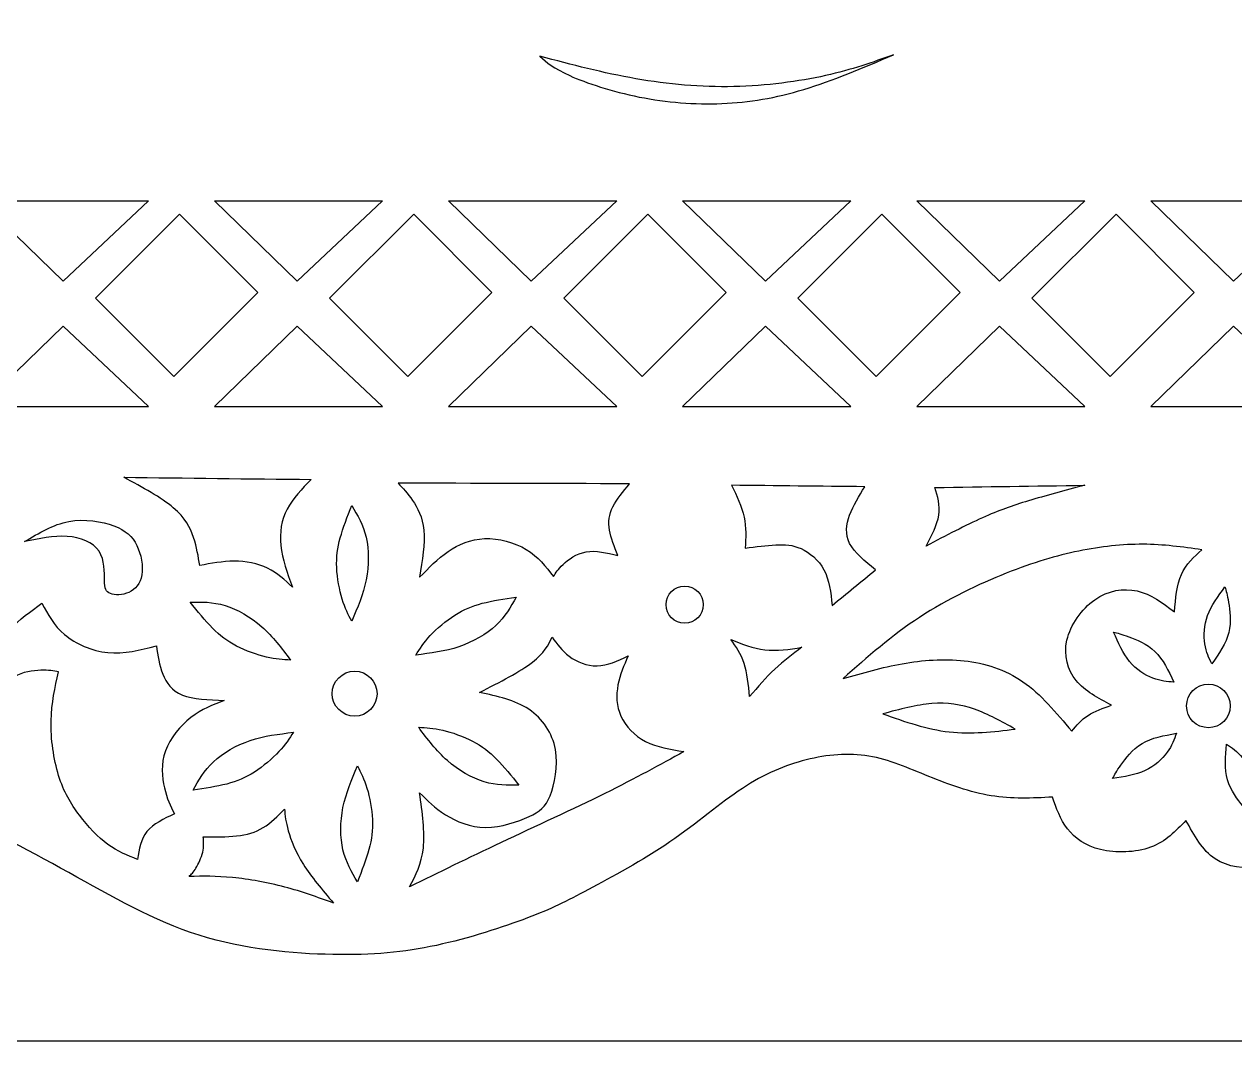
# Model space of a CAD drawing. Header units: millimetres. Extents: x 30 to 570, y 16 to 401.
# Drawn here: x 161 to 272.5, y 15.6 to 109.2 of the extents above; entities that cross this region are included whole.
import ezdxf

# ---------------------------------------------------------------- set-up
doc = ezdxf.new("R2010")
doc.units = ezdxf.units.MM
for name, color, linetype in [('Default', 7, 'Continuous'), ('DV1_Layer_1', 7, 'Continuous'), ('Layer_1', 7, 'Continuous')]:
    doc.layers.add(name, color=color, linetype=linetype)

# ---------------------------------------------------------------- blocks, each defined once
blk = doc.blocks.new('SE')
at = {"layer": 'DV1_Layer_1', "color": 7, "linetype": 'Continuous'}
for centre, radius in [((221.82, 55.72), 1.71), ((191.43, 47.52), 2.07), ((270.06, 46.39), 2.01)]:
    blk.add_circle(centre, radius, dxfattribs=at)
for points, knots in [([(300.17, 19.96), (298.13, 20), (296.08, 20.05), (294.36, 20.47), (292.65, 20.89), (291.27, 21.7), (290.4, 22.74), (289.53, 23.79), (289.18, 25.08), (288.82, 26.37), (287.26, 26.33), (284.15, 26.24), (281.21, 28.28), (280.05, 29.42), (278.89, 30.55), (278.05, 31.8), (277.2, 33.05), (276.49, 32.42), (275.06, 31.18), (271.86, 31.53), (270.68, 32.31), (269.5, 33.09), (268.74, 34.47), (267.99, 35.85), (267.05, 34.87), (266.12, 33.89), (264.74, 33.38), (263.36, 32.87), (261.53, 32.83), (260.13, 33.16), (258.73, 33.49), (257.75, 34.21), (257.08, 35.07), (256.41, 35.94), (256.05, 36.97), (255.7, 37.99), (253.83, 37.9), (250.09, 37.72), (244.21, 39.86), (238.87, 42.26), (234.95, 41.91), (233.02, 41.42), (231.08, 40.93), (229.16, 40.13), (227.14, 38.79), (225.11, 37.46), (222.98, 35.59), (220.46, 33.87), (217.95, 32.16), (212.16, 29.04), (208.28, 27.04), (201.96, 24.99), (198.96, 24.34), (195.95, 23.7), (193.1, 23.43), (189.43, 23.5), (185.76, 23.56), (181.26, 23.97), (177.1, 25.28), (172.94, 26.59), (165.28, 31.04), (156.91, 35.5), (153.21, 37.08), (149.52, 38.66), (146.31, 39.59), (143.49, 40.01), (140.66, 40.44), (138.21, 40.35), (135.87, 39.66), (133.54, 38.97), (129.08, 36.39), (124.28, 35.59), (121.98, 35.41), (119.69, 35.23), (117.51, 35.27), (115.66, 35.63), (113.81, 35.99), (112.3, 36.65), (110.79, 37.32), (109.9, 35.81), (108.11, 32.78), (104.55, 31.53), (102.86, 31.24), (101.17, 30.96), (99.57, 31), (98.21, 31.53), (96.85, 32.07), (95.74, 33.09), (94.96, 34.21), (94.18, 35.32), (93.73, 36.52), (93.42, 37.79), (93.11, 39.06), (92.93, 40.39), (92.76, 41.73), (90.17, 40.88), (87.59, 40.04), (84.56, 39.21), (81.54, 38.39), (74.59, 36.79), (69.43, 36.43), (66.6, 36.68), (63.77, 36.92), (60.7, 37.59), (57.41, 38.9), (54.11, 40.22), (50.6, 42.17), (48.24, 45.18), (45.88, 48.18), (43.47, 56.29), (44.81, 61.36), (45.94, 63.41), (47.08, 65.46), (48.68, 67.02), (50.28, 68.57), (47.52, 70.89), (44.76, 73.2), (42, 75.52), (44.45, 78.15), (46.9, 80.77), (49.35, 83.4), (46.77, 85.8), (44.18, 88.21), (41.6, 90.61), (44.14, 93.24), (46.68, 95.87), (49.21, 98.49), (46.63, 101.12), (44.05, 103.75), (41.47, 106.37), (44.14, 109.04), (46.81, 111.71), (49.48, 114.39), (46.68, 116.88), (43.87, 119.37), (41.07, 121.87), (43.34, 124.63), (45.61, 127.39), (47.88, 130.15), (45.12, 132.68), (42.36, 135.22), (39.6, 137.76), (41.96, 140.39), (44.32, 143.01), (46.68, 145.64), (44.01, 148), (41.33, 150.36), (38.66, 152.72), (41.33, 155.3), (44.01, 157.88), (46.68, 160.46), (43.92, 162.87), (41.16, 165.27), (38.4, 167.68), (41.16, 170.39), (43.92, 173.11), (46.68, 175.82), (43.78, 178.09), (40.89, 180.36), (38, 182.63), (40.62, 185.31), (43.25, 187.98), (45.88, 190.65), (43.43, 193.14), (40.98, 195.63), (38.53, 198.13), (41.38, 200.49), (44.23, 202.85), (47.08, 205.21), (44.63, 207.7), (42.18, 210.19), (39.73, 212.69), (42.14, 215.22), (44.54, 217.76), (46.94, 220.3), (44.27, 222.66), (41.6, 225.02), (38.93, 227.38), (41.29, 230.32), (43.65, 233.25), (46.01, 236.19), (43.47, 238.37), (40.93, 240.56), (38.4, 242.74), (40.93, 245.68), (43.47, 248.61), (46.01, 251.55), (43.03, 253.56), (40.04, 255.56), (37.06, 257.56), (39.78, 259.83), (42.49, 262.1), (45.21, 264.37), (42.27, 267.04), (39.33, 269.72), (36.39, 272.39), (39.33, 274.92), (42.27, 277.46), (45.21, 280), (42.4, 282.49), (39.6, 284.99), (36.79, 287.48), (39.82, 290.06), (42.85, 292.64), (45.88, 295.23), (43.25, 297.81), (40.62, 300.39), (38, 302.97), (41.07, 305.29), (44.14, 307.6), (47.21, 309.92), (44.5, 311.88), (41.78, 313.84), (39.06, 315.79), (41.82, 318.51), (44.58, 321.23), (47.35, 323.94), (44.41, 326.79), (41.47, 329.64), (38.53, 332.49), (41.6, 334.8), (44.67, 337.12), (47.75, 339.43), (44.9, 342.24), (42.05, 345.04), (39.2, 347.85), (42, 349.94), (44.81, 352.03), (47.61, 354.13), (44.76, 356.17), (41.91, 358.22), (39.06, 360.27), (41.82, 363.07), (44.58, 365.88), (47.35, 368.68), (44.85, 370.78), (42.36, 372.87), (39.87, 374.96)], [0, 0, 0, 0, 0.011364, 0.011364, 0.011364, 0.022727, 0.022727, 0.022727, 0.034091, 0.034091, 0.034091, 0.045455, 0.056818, 0.056818, 0.056818, 0.068182, 0.068182, 0.068182, 0.079545, 0.090909, 0.090909, 0.090909, 0.102273, 0.102273, 0.102273, 0.113636, 0.113636, 0.113636, 0.125, 0.125, 0.125, 0.136364, 0.136364, 0.136364, 0.147727, 0.147727, 0.147727, 0.159091, 0.170455, 0.181818, 0.193182, 0.193182, 0.193182, 0.204545, 0.204545, 0.204545, 0.215909, 0.215909, 0.215909, 0.227273, 0.238636, 0.25, 0.25, 0.25, 0.261364, 0.261364, 0.261364, 0.272727, 0.272727, 0.272727, 0.284091, 0.295455, 0.295455, 0.295455, 0.306818, 0.306818, 0.306818, 0.318182, 0.318182, 0.318182, 0.329545, 0.340909, 0.340909, 0.340909, 0.352273, 0.352273, 0.352273, 0.363636, 0.363636, 0.363636, 0.375, 0.386364, 0.386364, 0.386364, 0.397727, 0.397727, 0.397727, 0.409091, 0.409091, 0.409091, 0.420455, 0.420455, 0.420455, 0.431818, 0.431818, 0.431818, 0.443182, 0.443182, 0.443182, 0.454545, 0.465909, 0.465909, 0.465909, 0.477273, 0.477273, 0.477273, 0.488636, 0.488636, 0.488636, 0.5, 0.511364, 0.511364, 0.511364, 0.522727, 0.522727, 0.522727, 0.534091, 0.534091, 0.534091, 0.545455, 0.545455, 0.545455, 0.556818, 0.556818, 0.556818, 0.568182, 0.568182, 0.568182, 0.579545, 0.579545, 0.579545, 0.590909, 0.590909, 0.590909, 0.602273, 0.602273, 0.602273, 0.613636, 0.613636, 0.613636, 0.625, 0.625, 0.625, 0.636364, 0.636364, 0.636364, 0.647727, 0.647727, 0.647727, 0.659091, 0.659091, 0.659091, 0.670455, 0.670455, 0.670455, 0.681818, 0.681818, 0.681818, 0.693182, 0.693182, 0.693182, 0.704545, 0.704545, 0.704545, 0.715909, 0.715909, 0.715909, 0.727273, 0.727273, 0.727273, 0.738636, 0.738636, 0.738636, 0.75, 0.75, 0.75, 0.761364, 0.761364, 0.761364, 0.772727, 0.772727, 0.772727, 0.784091, 0.784091, 0.784091, 0.795455, 0.795455, 0.795455, 0.806818, 0.806818, 0.806818, 0.818182, 0.818182, 0.818182, 0.829545, 0.829545, 0.829545, 0.840909, 0.840909, 0.840909, 0.852273, 0.852273, 0.852273, 0.863636, 0.863636, 0.863636, 0.875, 0.875, 0.875, 0.886364, 0.886364, 0.886364, 0.897727, 0.897727, 0.897727, 0.909091, 0.909091, 0.909091, 0.920455, 0.920455, 0.920455, 0.931818, 0.931818, 0.931818, 0.943182, 0.943182, 0.943182, 0.954545, 0.954545, 0.954545, 0.965909, 0.965909, 0.965909, 0.977273, 0.977273, 0.977273, 1, 1, 1, 1]), ([(208.49, 106.23), (211.42, 105.45), (214.35, 104.68), (217.33, 104.15), (220.3, 103.63), (223.33, 103.37), (226.34, 103.43), (229.35, 103.5), (232.34, 103.9), (234.8, 104.44), (237.25, 104.99), (239.16, 105.68), (241.07, 106.36), (238.25, 105.16), (235.43, 103.97), (230.19, 102.37), (227.77, 101.97), (225.26, 101.87), (222.75, 101.77), (217.55, 102.17), (212.75, 103.77), (211.24, 104.44), (209.73, 105.12), (209.11, 105.68), (208.49, 106.23)], [0, 0, 0, 0, 0.1, 0.1, 0.1, 0.2, 0.2, 0.2, 0.3, 0.3, 0.3, 0.4, 0.4, 0.4, 0.5, 0.5, 0.6, 0.6, 0.6, 0.7, 0.8, 0.8, 0.8, 1, 1, 1, 1]), ([(164.58, 85.52), (164.58, 85.52), (172.45, 92.92), (172.45, 92.92), (156.96, 92.92), (156.96, 92.92), (164.58, 85.52), (164.58, 85.52)], [0, 0, 0, 0, 0.25, 0.25, 0.5, 0.5, 1, 1, 1, 1]), ([(186.14, 85.52), (186.14, 85.52), (194.01, 92.92), (194.01, 92.92), (178.52, 92.92), (178.52, 92.92), (186.14, 85.52), (186.14, 85.52)], [0, 0, 0, 0, 0.25, 0.25, 0.5, 0.5, 1, 1, 1, 1]), ([(207.7, 85.52), (207.7, 85.52), (215.57, 92.92), (215.57, 92.92), (200.08, 92.92), (200.08, 92.92), (207.7, 85.52), (207.7, 85.52)], [0, 0, 0, 0, 0.25, 0.25, 0.5, 0.5, 1, 1, 1, 1]), ([(229.26, 85.52), (229.26, 85.52), (237.13, 92.92), (237.13, 92.92), (221.64, 92.92), (221.64, 92.92), (229.26, 85.52), (229.26, 85.52)], [0, 0, 0, 0, 0.25, 0.25, 0.5, 0.5, 1, 1, 1, 1]), ([(250.82, 85.52), (250.82, 85.52), (258.69, 92.92), (258.69, 92.92), (243.2, 92.92), (243.2, 92.92), (250.82, 85.52), (250.82, 85.52)], [0, 0, 0, 0, 0.25, 0.25, 0.5, 0.5, 1, 1, 1, 1]), ([(272.38, 85.52), (272.38, 85.52), (280.25, 92.92), (280.25, 92.92), (264.76, 92.92), (264.76, 92.92), (272.38, 85.52), (272.38, 85.52)], [0, 0, 0, 0, 0.25, 0.25, 0.5, 0.5, 1, 1, 1, 1]), ([(174.78, 76.72), (174.78, 76.72), (182.52, 84.47), (182.52, 84.47), (175.31, 91.68), (175.31, 91.68), (167.57, 83.93), (167.57, 83.93), (174.78, 76.72), (174.78, 76.72)], [0, 0, 0, 0, 0.2, 0.2, 0.4, 0.4, 0.6, 0.6, 1, 1, 1, 1]), ([(196.34, 76.72), (196.34, 76.72), (204.08, 84.47), (204.08, 84.47), (196.87, 91.68), (196.87, 91.68), (189.13, 83.93), (189.13, 83.93), (196.34, 76.72), (196.34, 76.72)], [0, 0, 0, 0, 0.2, 0.2, 0.4, 0.4, 0.6, 0.6, 1, 1, 1, 1]), ([(217.9, 76.72), (217.9, 76.72), (225.64, 84.47), (225.64, 84.47), (218.43, 91.68), (218.43, 91.68), (210.69, 83.93), (210.69, 83.93), (217.9, 76.72), (217.9, 76.72)], [0, 0, 0, 0, 0.2, 0.2, 0.4, 0.4, 0.6, 0.6, 1, 1, 1, 1]), ([(239.46, 76.72), (239.46, 76.72), (247.2, 84.47), (247.2, 84.47), (239.99, 91.68), (239.99, 91.68), (232.25, 83.93), (232.25, 83.93), (239.46, 76.72), (239.46, 76.72)], [0, 0, 0, 0, 0.2, 0.2, 0.4, 0.4, 0.6, 0.6, 1, 1, 1, 1]), ([(261.02, 76.72), (261.02, 76.72), (268.76, 84.47), (268.76, 84.47), (261.55, 91.68), (261.55, 91.68), (253.81, 83.93), (253.81, 83.93), (261.02, 76.72), (261.02, 76.72)], [0, 0, 0, 0, 0.2, 0.2, 0.4, 0.4, 0.6, 0.6, 1, 1, 1, 1]), ([(164.58, 81.37), (164.58, 81.37), (172.45, 73.98), (172.45, 73.98), (156.96, 73.98), (156.96, 73.98), (164.58, 81.37), (164.58, 81.37)], [0, 0, 0, 0, 0.25, 0.25, 0.5, 0.5, 1, 1, 1, 1]), ([(186.14, 81.37), (186.14, 81.37), (194.01, 73.98), (194.01, 73.98), (178.52, 73.98), (178.52, 73.98), (186.14, 81.37), (186.14, 81.37)], [0, 0, 0, 0, 0.25, 0.25, 0.5, 0.5, 1, 1, 1, 1]), ([(207.7, 81.37), (207.7, 81.37), (215.57, 73.98), (215.57, 73.98), (200.08, 73.98), (200.08, 73.98), (207.7, 81.37), (207.7, 81.37)], [0, 0, 0, 0, 0.25, 0.25, 0.5, 0.5, 1, 1, 1, 1]), ([(229.26, 81.37), (229.26, 81.37), (237.13, 73.98), (237.13, 73.98), (221.64, 73.98), (221.64, 73.98), (229.26, 81.37), (229.26, 81.37)], [0, 0, 0, 0, 0.25, 0.25, 0.5, 0.5, 1, 1, 1, 1]), ([(250.82, 81.37), (250.82, 81.37), (258.69, 73.98), (258.69, 73.98), (243.2, 73.98), (243.2, 73.98), (250.82, 81.37), (250.82, 81.37)], [0, 0, 0, 0, 0.25, 0.25, 0.5, 0.5, 1, 1, 1, 1]), ([(272.38, 81.37), (272.38, 81.37), (280.25, 73.98), (280.25, 73.98), (264.76, 73.98), (264.76, 73.98), (272.38, 81.37), (272.38, 81.37)], [0, 0, 0, 0, 0.25, 0.25, 0.5, 0.5, 1, 1, 1, 1]), ([(170.17, 67.45), (171.9, 66.51), (175.37, 64.65), (176.3, 62.78), (176.9, 61), (177.03, 60.16), (177.17, 59.32), (178.21, 59.52), (179.25, 59.72), (181.41, 59.72), (182.52, 59.52), (183.42, 59.08), (184.32, 58.65), (185.01, 57.98), (185.7, 57.32), (185.23, 58.63), (184.76, 59.94), (184.5, 62.38), (184.7, 63.51), (185.74, 65.51), (186.58, 66.38), (187.43, 67.25), (181.68, 67.31), (175.92, 67.38), (170.17, 67.45)], [0, 0, 0, 0, 0.090909, 0.181818, 0.181818, 0.272727, 0.272727, 0.272727, 0.363636, 0.363636, 0.454545, 0.454545, 0.454545, 0.545455, 0.545455, 0.545455, 0.636364, 0.636364, 0.727273, 0.727273, 0.818182, 0.818182, 0.818182, 1, 1, 1, 1]), ([(195.43, 66.91), (202.53, 66.89), (209.64, 66.87), (216.75, 66.85), (216.15, 66.14), (215.55, 65.42), (215.21, 64.73), (214.86, 64.03), (214.77, 63.34), (214.9, 62.59), (215.02, 61.85), (215.35, 61.05), (215.68, 60.25), (214.66, 60.49), (213.64, 60.74), (212.75, 60.58), (211.86, 60.43), (211.11, 59.87), (210.63, 59.43), (210.15, 58.98), (209.95, 58.65), (209.75, 58.32), (209.04, 59.23), (208.33, 60.14), (206.15, 61.45), (204.69, 61.85), (203.4, 61.8), (202.11, 61.76), (201, 61.27), (200.04, 60.61), (199.07, 59.94), (198.25, 59.09), (197.42, 58.25), (197.67, 59.81), (197.91, 61.36), (197.8, 62.57), (197.69, 63.78), (197.22, 64.65), (196.77, 65.31), (196.31, 65.98), (195.87, 66.45), (195.43, 66.91)], [0, 0, 0, 0, 0.066667, 0.066667, 0.066667, 0.133333, 0.133333, 0.133333, 0.2, 0.2, 0.2, 0.266667, 0.266667, 0.266667, 0.333333, 0.333333, 0.333333, 0.4, 0.4, 0.4, 0.466667, 0.466667, 0.466667, 0.533333, 0.533333, 0.6, 0.6, 0.6, 0.666667, 0.666667, 0.666667, 0.733333, 0.733333, 0.733333, 0.8, 0.8, 0.8, 0.866667, 0.866667, 0.866667, 1, 1, 1, 1]), ([(226.15, 66.71), (230.23, 66.67), (234.32, 66.62), (238.41, 66.58), (237.88, 65.71), (237.34, 64.85), (237.02, 63.97), (236.7, 63.09), (236.59, 62.2), (237.02, 61.36), (237.45, 60.52), (238.43, 59.72), (239.41, 58.92), (238.08, 57.83), (236.74, 56.74), (235.41, 55.65), (235.28, 56.83), (235.14, 58.01), (234.17, 59.85), (233.32, 60.52), (231.77, 61.23), (231.06, 61.27), (229.37, 61.18), (228.39, 61.05), (227.41, 60.92), (227.46, 61.87), (227.5, 62.83), (227.29, 63.79), (227.08, 64.76), (226.61, 65.74), (226.15, 66.71)], [0, 0, 0, 0, 0.083333, 0.083333, 0.083333, 0.166667, 0.166667, 0.166667, 0.25, 0.25, 0.25, 0.333333, 0.333333, 0.333333, 0.416667, 0.416667, 0.416667, 0.5, 0.5, 0.583333, 0.583333, 0.666667, 0.666667, 0.75, 0.75, 0.75, 0.833333, 0.833333, 0.833333, 1, 1, 1, 1]), ([(244.87, 66.51), (245.12, 65.69), (245.36, 64.87), (245.23, 63.97), (245.09, 63.07), (244.58, 62.09), (244.07, 61.12), (245.89, 62.07), (247.72, 63.03), (250.76, 64.4), (251.98, 64.83), (255.02, 65.74), (256.85, 66.22), (258.67, 66.71), (254.07, 66.65), (249.47, 66.58), (244.87, 66.51)], [0, 0, 0, 0, 0.142857, 0.142857, 0.142857, 0.285714, 0.285714, 0.285714, 0.428571, 0.428571, 0.571429, 0.571429, 0.714286, 0.714286, 0.714286, 1, 1, 1, 1]), ([(191.16, 64.85), (190.76, 63.83), (190.36, 62.8), (190.11, 61.87), (189.85, 60.94), (189.74, 60.09), (189.78, 59.13), (189.83, 58.16), (190.03, 57.07), (190.28, 56.23), (190.54, 55.38), (190.85, 54.78), (191.16, 54.19), (191.69, 55.43), (192.23, 56.67), (192.49, 58.01), (192.76, 59.34), (192.76, 60.76), (192.49, 61.92), (192.23, 63.07), (191.69, 63.96), (191.16, 64.85)], [0, 0, 0, 0, 0.125, 0.125, 0.125, 0.25, 0.25, 0.25, 0.375, 0.375, 0.375, 0.5, 0.5, 0.5, 0.625, 0.625, 0.625, 0.75, 0.75, 0.75, 1, 1, 1, 1]), ([(161.04, 61.52), (162.37, 61.8), (163.71, 62.09), (164.95, 62), (166.19, 61.92), (167.35, 61.45), (167.89, 60.64), (168.44, 59.83), (168.37, 58.67), (168.39, 57.94), (168.41, 57.21), (168.53, 56.9), (169.35, 56.58), (170.06, 56.58), (171.24, 57.12), (171.7, 57.65), (171.84, 58.46), (171.97, 59.27), (171.77, 60.36), (170.97, 62), (170.37, 62.56), (169.27, 62.97), (168.17, 63.38), (166.57, 63.65), (165.12, 63.38), (163.66, 63.11), (162.35, 62.32), (161.04, 61.52)], [0, 0, 0, 0, 0.090909, 0.090909, 0.090909, 0.181818, 0.181818, 0.181818, 0.272727, 0.272727, 0.272727, 0.363636, 0.363636, 0.454545, 0.454545, 0.545455, 0.545455, 0.545455, 0.636364, 0.636364, 0.727273, 0.727273, 0.727273, 0.818182, 0.818182, 0.818182, 1, 1, 1, 1]), ([(236.41, 48.92), (238.65, 50.9), (240.9, 52.87), (243.46, 54.55), (246.03, 56.23), (248.92, 57.61), (251.43, 58.61), (253.94, 59.61), (256.07, 60.23), (260.18, 61.07), (262.15, 61.29), (264.03, 61.28), (265.91, 61.27), (267.69, 61.03), (269.46, 60.78), (268.73, 60.12), (268, 59.45), (267.15, 57.54), (267.04, 56.3), (266.93, 55.05), (265.84, 55.87), (264.75, 56.7), (263.5, 56.98), (262.24, 57.27), (260.82, 57.03), (258.38, 55.32), (257.36, 53.85), (257.03, 52.45), (256.71, 51.05), (257.09, 49.72), (257.89, 48.73), (258.69, 47.74), (259.91, 47.1), (261.13, 46.45), (260.36, 46.19), (259.58, 45.92), (258.36, 45.12), (257.91, 44.59), (257.47, 44.06), (256.05, 45.77), (254.62, 47.48), (252.98, 48.62), (251.34, 49.76), (249.47, 50.34), (247.57, 50.55), (245.67, 50.76), (243.74, 50.61), (241.87, 50.28), (240.01, 49.94), (238.21, 49.43), (236.41, 48.92)], [0, 0, 0, 0, 0.052632, 0.052632, 0.052632, 0.105263, 0.105263, 0.105263, 0.157895, 0.157895, 0.210526, 0.210526, 0.210526, 0.263158, 0.263158, 0.263158, 0.315789, 0.315789, 0.368421, 0.368421, 0.368421, 0.421053, 0.421053, 0.421053, 0.473684, 0.473684, 0.526316, 0.526316, 0.526316, 0.578947, 0.578947, 0.578947, 0.631579, 0.631579, 0.631579, 0.684211, 0.684211, 0.736842, 0.736842, 0.736842, 0.789474, 0.789474, 0.789474, 0.842105, 0.842105, 0.842105, 0.894737, 0.894737, 0.894737, 1, 1, 1, 1]), ([(271.58, 57.35), (270.95, 56.49), (270.31, 55.64), (269.65, 53.82), (269.61, 52.85), (269.73, 52.1), (269.84, 51.34), (270.11, 50.8), (270.37, 50.26), (271.03, 51.2), (271.69, 52.15), (271.94, 53.15), (272.19, 54.16), (272.04, 55.22), (271.91, 55.93), (271.79, 56.64), (271.69, 57), (271.58, 57.35)], [0, 0, 0, 0, 0.142857, 0.142857, 0.285714, 0.285714, 0.285714, 0.428571, 0.428571, 0.428571, 0.571429, 0.571429, 0.571429, 0.714286, 0.714286, 0.714286, 1, 1, 1, 1]), ([(162.64, 55.85), (161.59, 55.1), (160.55, 54.34), (158.93, 52.63), (158.35, 51.68), (158.11, 50.6), (157.86, 49.52), (157.95, 48.32), (158.04, 47.12), (158.66, 47.88), (159.28, 48.63), (160.07, 49.08), (160.86, 49.52), (161.82, 49.65), (162.53, 49.68), (163.24, 49.7), (163.71, 49.61), (164.17, 49.52), (163.84, 48.1), (163.51, 46.68), (163.44, 43.37), (163.71, 41.48), (164.17, 39.98), (164.64, 38.48), (165.3, 37.37), (166.88, 35.28), (167.79, 34.3), (168.7, 33.64), (169.61, 32.97), (170.52, 32.62), (171.44, 32.26), (171.59, 33.19), (171.75, 34.13), (172.31, 34.83), (172.88, 35.53), (173.86, 35.99), (174.83, 36.46), (174.49, 37.17), (174.14, 37.87), (173.91, 38.85), (173.69, 39.82), (173.58, 41.06), (174, 42.25), (174.43, 43.43), (175.37, 44.56), (176.36, 45.33), (177.36, 46.09), (178.39, 46.49), (179.43, 46.89), (177.99, 46.95), (176.54, 47), (175.57, 47.39), (174.59, 47.79), (174.08, 48.52), (173.76, 49.33), (173.43, 50.14), (173.3, 51.03), (173.17, 51.92), (171.68, 51.54), (170.19, 51.16), (167.21, 51.45), (165.73, 52.12), (164.72, 52.96), (163.71, 53.81), (163.17, 54.83), (162.64, 55.85)], [0, 0, 0, 0, 0.041667, 0.041667, 0.083333, 0.083333, 0.083333, 0.125, 0.125, 0.125, 0.166667, 0.166667, 0.166667, 0.208333, 0.208333, 0.208333, 0.25, 0.25, 0.25, 0.291667, 0.291667, 0.333333, 0.333333, 0.333333, 0.375, 0.375, 0.416667, 0.416667, 0.416667, 0.458333, 0.458333, 0.458333, 0.5, 0.5, 0.5, 0.541667, 0.541667, 0.541667, 0.583333, 0.583333, 0.583333, 0.625, 0.625, 0.625, 0.666667, 0.666667, 0.666667, 0.708333, 0.708333, 0.708333, 0.75, 0.75, 0.75, 0.791667, 0.791667, 0.791667, 0.833333, 0.833333, 0.833333, 0.875, 0.875, 0.916667, 0.916667, 0.916667, 1, 1, 1, 1]), ([(176.29, 55.95), (176.97, 55.1), (177.66, 54.24), (178.34, 53.55), (179.02, 52.86), (179.7, 52.35), (180.55, 51.9), (181.41, 51.46), (182.46, 51.09), (183.32, 50.88), (184.17, 50.68), (184.85, 50.65), (185.52, 50.62), (184.71, 51.71), (183.9, 52.79), (182.88, 53.69), (181.86, 54.58), (180.63, 55.3), (179.5, 55.64), (178.36, 55.99), (177.33, 55.97), (176.29, 55.95)], [0, 0, 0, 0, 0.125, 0.125, 0.125, 0.25, 0.25, 0.25, 0.375, 0.375, 0.375, 0.5, 0.5, 0.5, 0.625, 0.625, 0.625, 0.75, 0.75, 0.75, 1, 1, 1, 1]), ([(206.3, 56.42), (205.21, 56.25), (204.13, 56.09), (203.19, 55.84), (202.26, 55.6), (201.47, 55.27), (200.66, 54.75), (199.84, 54.23), (199, 53.51), (198.4, 52.87), (197.79, 52.22), (197.43, 51.65), (197.06, 51.08), (198.41, 51.24), (199.75, 51.41), (202.33, 52.28), (203.56, 52.99), (204.43, 53.8), (205.29, 54.6), (205.8, 55.51), (206.3, 56.42)], [0, 0, 0, 0, 0.125, 0.125, 0.125, 0.25, 0.25, 0.25, 0.375, 0.375, 0.375, 0.5, 0.5, 0.5, 0.625, 0.625, 0.75, 0.75, 0.75, 1, 1, 1, 1]), ([(197.42, 38.39), (197.67, 36.57), (197.91, 34.75), (197.76, 33.3), (197.6, 31.86), (197.05, 30.79), (196.49, 29.73), (199.16, 31.04), (201.82, 32.35), (204.93, 33.82), (208.04, 35.28), (211.6, 36.9), (214.47, 38.32), (217.35, 39.75), (219.55, 40.97), (221.75, 42.19), (220.5, 42.39), (219.26, 42.59), (218.23, 43.12), (217.19, 43.66), (216.37, 44.52), (215.53, 46.39), (215.51, 47.39), (215.68, 48.32), (215.86, 49.25), (216.24, 50.12), (216.62, 50.99), (215.66, 50.54), (214.71, 50.1), (213.76, 50.08), (212.82, 50.05), (211.89, 50.45), (211.2, 50.96), (210.51, 51.48), (210.06, 52.1), (209.62, 52.72), (209.26, 51.99), (208.91, 51.25), (207.8, 50.41), (206.68, 49.56), (204.81, 48.59), (202.94, 47.63), (204.58, 47.28), (206.21, 46.92), (207.48, 46.08), (208.75, 45.23), (209.65, 43.88), (209.93, 42.37), (210.2, 40.85), (209.85, 39.16), (209.43, 38.12), (209, 37.07), (208.51, 36.66), (207.49, 36.2), (206.47, 35.73), (204.92, 35.2), (203.5, 35.2), (202.08, 35.21), (200.79, 35.74), (199.8, 36.36), (198.81, 36.98), (198.12, 37.69), (197.42, 38.39)], [0, 0, 0, 0, 0.045455, 0.045455, 0.045455, 0.090909, 0.090909, 0.090909, 0.136364, 0.136364, 0.136364, 0.181818, 0.181818, 0.181818, 0.227273, 0.227273, 0.227273, 0.272727, 0.272727, 0.272727, 0.318182, 0.318182, 0.363636, 0.363636, 0.363636, 0.409091, 0.409091, 0.409091, 0.454545, 0.454545, 0.454545, 0.5, 0.5, 0.5, 0.545455, 0.545455, 0.545455, 0.590909, 0.590909, 0.590909, 0.636364, 0.636364, 0.636364, 0.681818, 0.681818, 0.681818, 0.727273, 0.727273, 0.727273, 0.772727, 0.772727, 0.772727, 0.818182, 0.818182, 0.818182, 0.863636, 0.863636, 0.863636, 0.909091, 0.909091, 0.909091, 1, 1, 1, 1]), ([(227.81, 47.25), (228.57, 48.14), (229.32, 49.03), (230.12, 49.79), (230.92, 50.54), (231.77, 51.16), (232.61, 51.79), (231.46, 51.61), (230.3, 51.43), (229.21, 51.55), (228.12, 51.68), (227.1, 52.1), (226.08, 52.52), (226.55, 51.85), (227.01, 51.19), (227.3, 50.31), (227.59, 49.43), (227.7, 48.34), (227.81, 47.25)], [0, 0, 0, 0, 0.142857, 0.142857, 0.142857, 0.285714, 0.285714, 0.285714, 0.428571, 0.428571, 0.428571, 0.571429, 0.571429, 0.571429, 0.714286, 0.714286, 0.714286, 1, 1, 1, 1]), ([(261.33, 53.19), (261.75, 52.21), (262.18, 51.23), (263.42, 49.74), (264.24, 49.23), (264.95, 48.95), (265.66, 48.68), (266.26, 48.63), (266.86, 48.59), (266.38, 49.63), (265.89, 50.68), (265.14, 51.4), (264.4, 52.12), (263.4, 52.52), (262.72, 52.76), (262.04, 53.01), (261.69, 53.1), (261.33, 53.19)], [0, 0, 0, 0, 0.142857, 0.142857, 0.285714, 0.285714, 0.285714, 0.428571, 0.428571, 0.428571, 0.571429, 0.571429, 0.571429, 0.714286, 0.714286, 0.714286, 1, 1, 1, 1]), ([(240.07, 45.66), (241.63, 46.08), (243.18, 46.5), (244.59, 46.61), (246.01, 46.72), (247.27, 46.52), (248.53, 46.08), (249.78, 45.63), (251.03, 44.94), (252.27, 44.26), (250.25, 44.01), (248.23, 43.77), (246.19, 44), (244.16, 44.23), (242.12, 44.94), (240.07, 45.66)], [0, 0, 0, 0, 0.166667, 0.166667, 0.166667, 0.333333, 0.333333, 0.333333, 0.5, 0.5, 0.5, 0.666667, 0.666667, 0.666667, 1, 1, 1, 1]), ([(176.56, 38.63), (177.64, 38.79), (178.73, 38.96), (179.66, 39.2), (180.6, 39.45), (181.38, 39.77), (182.2, 40.3), (183.01, 40.82), (183.86, 41.54), (184.46, 42.18), (185.06, 42.82), (185.43, 43.39), (185.79, 43.96), (184.45, 43.8), (183.1, 43.64), (180.53, 42.77), (179.3, 42.06), (178.43, 41.25), (177.56, 40.44), (177.06, 39.53), (176.56, 38.63)], [0, 0, 0, 0, 0.125, 0.125, 0.125, 0.25, 0.25, 0.25, 0.375, 0.375, 0.375, 0.5, 0.5, 0.5, 0.625, 0.625, 0.75, 0.75, 0.75, 1, 1, 1, 1]), ([(206.56, 39.09), (205.88, 39.95), (205.19, 40.8), (204.51, 41.49), (203.83, 42.18), (203.16, 42.7), (202.3, 43.14), (201.44, 43.59), (200.4, 43.96), (199.54, 44.16), (198.68, 44.36), (198.01, 44.39), (197.33, 44.42), (198.14, 43.34), (198.95, 42.25), (199.97, 41.36), (200.99, 40.46), (202.23, 39.75), (203.36, 39.4), (204.49, 39.06), (205.53, 39.07), (206.56, 39.09)], [0, 0, 0, 0, 0.125, 0.125, 0.125, 0.25, 0.25, 0.25, 0.375, 0.375, 0.375, 0.5, 0.5, 0.5, 0.625, 0.625, 0.625, 0.75, 0.75, 0.75, 1, 1, 1, 1]), ([(261.24, 39.72), (262.29, 39.87), (263.34, 40.02), (264.22, 40.43), (265.1, 40.84), (265.81, 41.5), (266.26, 42.12), (266.71, 42.73), (266.91, 43.3), (267.11, 43.87), (265.98, 43.67), (264.84, 43.46), (263.95, 42.93), (263.06, 42.4), (262.42, 41.54), (262, 40.95), (261.59, 40.36), (261.41, 40.04), (261.24, 39.72)], [0, 0, 0, 0, 0.142857, 0.142857, 0.142857, 0.285714, 0.285714, 0.285714, 0.428571, 0.428571, 0.428571, 0.571429, 0.571429, 0.571429, 0.714286, 0.714286, 0.714286, 1, 1, 1, 1]), ([(274.22, 36.14), (274.35, 37.19), (274.47, 38.25), (274.14, 40.16), (273.68, 41.02), (273.2, 41.61), (272.73, 42.21), (272.23, 42.55), (271.73, 42.88), (271.63, 41.74), (271.54, 40.59), (271.82, 39.59), (272.1, 38.59), (272.77, 37.75), (273.23, 37.2), (273.7, 36.65), (273.96, 36.39), (274.22, 36.14)], [0, 0, 0, 0, 0.142857, 0.142857, 0.285714, 0.285714, 0.285714, 0.428571, 0.428571, 0.428571, 0.571429, 0.571429, 0.571429, 0.714286, 0.714286, 0.714286, 1, 1, 1, 1]), ([(191.69, 30.2), (192.09, 31.22), (192.49, 32.24), (192.75, 33.17), (193, 34.11), (193.12, 34.95), (193.07, 35.92), (193.03, 36.88), (192.83, 37.97), (192.57, 38.82), (192.32, 39.66), (192, 40.26), (191.69, 40.86), (191.16, 39.62), (190.63, 38.37), (190.36, 37.04), (190.09, 35.71), (190.09, 34.28), (190.36, 33.13), (190.63, 31.97), (191.16, 31.09), (191.69, 30.2)], [0, 0, 0, 0, 0.125, 0.125, 0.125, 0.25, 0.25, 0.25, 0.375, 0.375, 0.375, 0.5, 0.5, 0.5, 0.625, 0.625, 0.625, 0.75, 0.75, 0.75, 1, 1, 1, 1]), ([(184.97, 36.88), (184.35, 36.25), (183.72, 35.61), (183.01, 35.18), (182.3, 34.75), (181.5, 34.53), (179.63, 34.31), (178.56, 34.33), (177.49, 34.34), (177.52, 33.89), (177.55, 33.44), (177.44, 32.93), (177.32, 32.42), (177.05, 31.84), (176.82, 31.45), (176.59, 31.07), (176.39, 30.88), (176.19, 30.69), (177.44, 30.71), (178.7, 30.73), (181.69, 30.44), (183.41, 30.13), (185, 29.71), (186.58, 29.29), (188.03, 28.77), (189.48, 28.24), (188.46, 29.45), (187.43, 30.65), (186.71, 31.8), (185.98, 32.95), (185.56, 34.05), (185.32, 34.88), (185.08, 35.72), (185.03, 36.3), (184.97, 36.88)], [0, 0, 0, 0, 0.076923, 0.076923, 0.076923, 0.153846, 0.153846, 0.230769, 0.230769, 0.230769, 0.307692, 0.307692, 0.307692, 0.384615, 0.384615, 0.384615, 0.461538, 0.461538, 0.461538, 0.538462, 0.538462, 0.615385, 0.615385, 0.615385, 0.692308, 0.692308, 0.692308, 0.769231, 0.769231, 0.769231, 0.846154, 0.846154, 0.846154, 1, 1, 1, 1])]:
    blk.add_open_spline(points, degree=3, knots=knots, dxfattribs=at)
at = {"layer": 'Layer_1', "color": 7, "linetype": 'Continuous'}
blk.add_line((29.66, 15.55), (569.7, 15.55), dxfattribs=at)

msp = doc.modelspace()

# ---------------------------------------------------------------- block references
at = {"layer": 'Default'}
msp.add_blockref('SE', (0, 0), dxfattribs=at)

doc.saveas('drawing.dxf')
